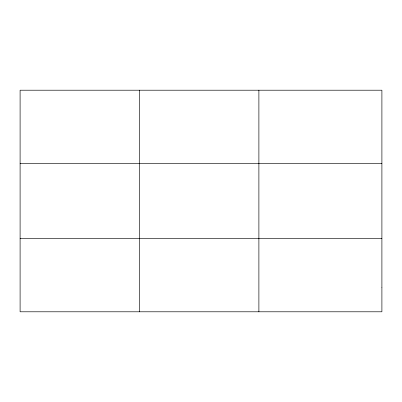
<?xml version="1.0" encoding="UTF-8"?>
<svg xmlns="http://www.w3.org/2000/svg" width="402" height="402" viewBox="0 0 402 402"><rect width="100%" height="100%" fill="white"/><g stroke="black" fill="none" stroke-linecap="round" stroke-linejoin="round"><path stroke-width="0.6" d="M139.494 311.791L139.494 90.209M258.888 311.791L258.888 90.209M20.1 163.333L381.9 163.333M20.1 238.667L381.9 238.667M381.9 287.415L381.9 311.791L20.1 311.791L20.1 90.209L381.9 90.209L381.9 287.415"/></g></svg>
